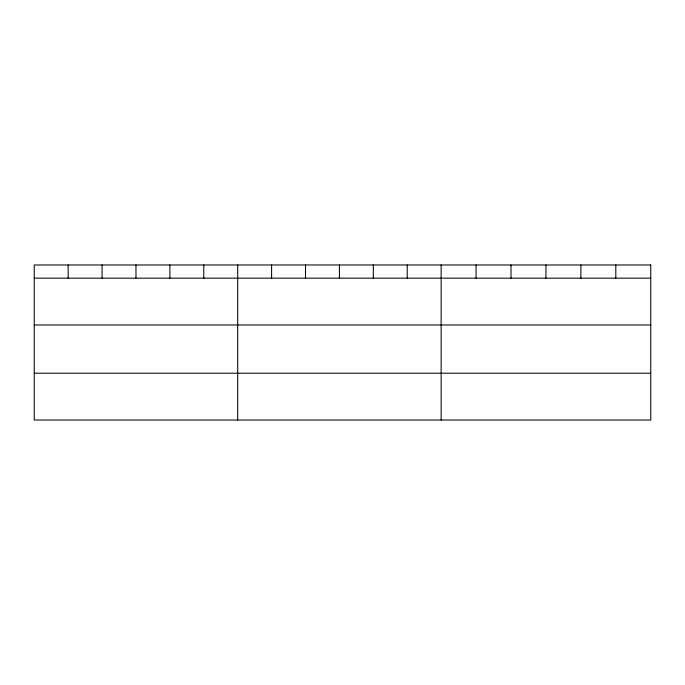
<?xml version="1.0" encoding="UTF-8"?>
<svg xmlns="http://www.w3.org/2000/svg" width="685" height="685" viewBox="0 0 685 685"><rect width="100%" height="100%" fill="white"/><g stroke="black" fill="none" stroke-linecap="round" stroke-linejoin="round"><path stroke-width="1.03" d="M34.25 278.161L650.75 278.161M34.25 324.973L650.75 324.973M34.25 373.214L650.75 373.214M615.815 264.975L615.815 278.161M580.88 264.975L580.88 278.161M545.945 264.975L545.945 278.161M511.01 264.975L511.01 278.161M476.075 264.975L476.075 278.161M441.14 264.975L441.14 420.025M407.233 264.975L407.233 278.161M373.325 264.975L373.325 278.161M339.417 264.975L339.417 278.161M305.51 264.975L305.51 278.161M271.602 264.975L271.602 278.161M237.695 264.975L237.695 420.025M203.787 264.975L203.787 278.161M169.88 264.975L169.88 278.161M135.972 264.975L135.972 278.161M102.065 264.975L102.065 278.161M68.157 264.975L68.157 278.161M650.75 264.975L34.25 264.975L34.25 420.025L650.75 420.025L650.75 264.975"/></g></svg>
